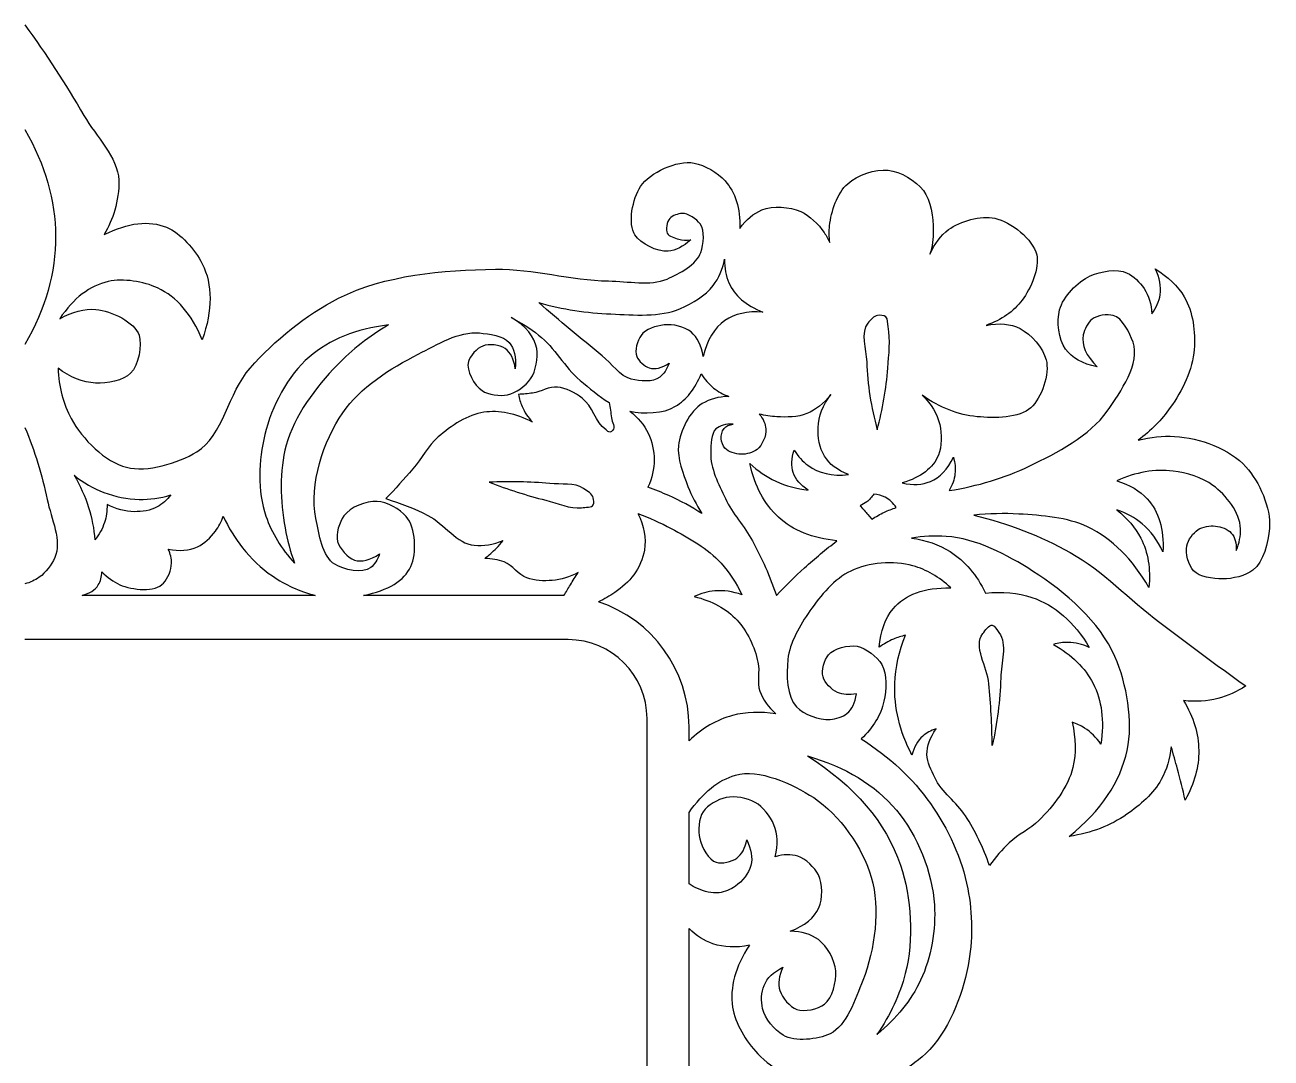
# Model space of a CAD drawing. Header units: millimetres. Extents: x -116 to 322, y -39 to 126.
# Drawn here: x -21 to 73.8, y 41.2 to 119.7 of the extents above; entities that cross this region are included whole.
import ezdxf

# ---------------------------------------------------------------- set-up
doc = ezdxf.new("R2010")
doc.units = ezdxf.units.MM
doc.linetypes.add('K5LT32770', pattern=[0])

msp = doc.modelspace()

# ---------------------------------------------------------------- linework, layer by layer
at = {"color": 30, "linetype": 'K5LT32770', "true_color": 0xff8000}
for p, q in [((1.097, 76.378), (-16.626, 76.378)), ((19.511, 76.378), (4.773, 76.378)), ((20.321, 73.011), (-20.969, 73.011)), ((26.321, 16.573), (26.321, 67.011)), ((29.511, 65.328), (29.511, 66.378)), ((29.511, 54.448), (29.511, 59.859)), ((29.511, 30.563), (29.511, 51.054))]:
    msp.add_line(p, q, dxfattribs=at)
for centre, radius, start, end in [((19.511, 66.378), 10, 87.16724, 90), ((19.511, 66.378), 10, 0, 71.8609), ((20.321, 67.011), 6, 0, 90)]:
    msp.add_arc(centre, radius, start, end, dxfattribs=at)
for points, knots in [([(-20.969, 119.742), (-19.355, 117.515), (-17.859, 115.218), (-16.481, 112.85), (-15.545, 111.242), (-13.916, 109.714), (-13.835, 107.928), (-13.802, 107.193), (-13.933, 106.38), (-14.143, 105.651), (-14.327, 105.013), (-14.594, 104.397), (-14.943, 103.805)], [0, 0, 0, 0, 1, 1, 1, 2, 2, 2, 3, 3, 3, 4, 4, 4, 4]), ([(-20.969, 111.804), (-19.424, 109.098), (-18.646, 106.391), (-18.635, 103.682), (-18.624, 100.935), (-19.402, 98.187), (-20.969, 95.436)], [0, 0, 0, 0, 1, 1, 1, 2, 2, 2, 2]), ([(29.64, 103.404), (29.069, 102.886), (28.497, 102.598), (27.924, 102.542), (27.086, 102.46), (25.834, 103.143), (25.402, 103.778), (24.83, 104.617), (25.231, 106.568), (25.822, 107.463), (26.532, 108.537), (28.589, 109.481), (29.902, 109.243), (30.703, 109.099), (31.684, 108.509), (32.251, 107.883), (33.041, 107.013), (33.412, 105.81), (33.364, 104.273)], [0, 0, 0, 0, 1, 1, 1, 2, 2, 2, 3, 3, 3, 4, 4, 4, 5, 5, 5, 6, 6, 6, 6]), ([(40.216, 103.191), (40.16, 103.624), (40.155, 104.05), (40.198, 104.471), (40.313, 105.579), (40.783, 106.961), (41.572, 107.665), (42.308, 108.322), (43.667, 108.804), (44.646, 108.695), (45.58, 108.592), (46.752, 107.906), (47.325, 107.15), (47.905, 106.384), (48.079, 105.128), (48.081, 104.11), (48.082, 103.51), (47.996, 102.908), (47.824, 102.304)], [0, 0, 0, 0, 1, 1, 1, 2, 2, 2, 3, 3, 3, 4, 4, 4, 5, 5, 5, 6, 6, 6, 6]), ([(-18.451, 93.659), (-18.393, 92.208), (-18.061, 90.926), (-17.454, 89.813), (-16.599, 88.244), (-14.867, 86.517), (-13.252, 86.11), (-11.676, 85.712), (-9.355, 86.412), (-7.911, 87.285), (-5.915, 88.491), (-5.497, 91.799), (-3.851, 93.659), (-1.984, 95.768), (0.402, 97.713), (2.879, 98.965), (6.386, 100.737), (10.805, 101.111), (14.808, 101.173), (17.655, 101.217), (20.52, 100.323), (23.39, 100.282), (24.872, 100.262), (26.541, 99.875), (27.841, 100.425), (28.799, 100.829), (30.092, 101.527), (30.415, 102.454), (30.629, 103.066), (30.725, 104.104), (30.357, 104.616), (30.085, 104.993), (29.453, 105.43), (28.972, 105.407), (28.674, 105.393), (28.248, 105.252), (28.057, 105.036), (27.834, 104.784), (27.704, 104.168), (27.859, 103.899), (27.99, 103.672), (28.418, 103.535), (28.725, 103.454), (29.014, 103.377), (29.319, 103.361), (29.64, 103.404)], [0, 0, 0, 0, 1, 1, 1, 2, 2, 2, 3, 3, 3, 4, 4, 4, 5, 5, 5, 6, 6, 6, 7, 7, 7, 8, 8, 8, 9, 9, 9, 10, 10, 10, 11, 11, 11, 12, 12, 12, 13, 13, 13, 14, 14, 14, 15, 15, 15, 15]), ([(33.364, 104.273), (33.853, 104.951), (34.414, 105.417), (35.047, 105.673), (35.901, 106.018), (37.154, 105.933), (38, 105.553), (38.686, 105.244), (39.347, 104.593), (39.786, 103.956), (39.951, 103.716), (40.095, 103.461), (40.216, 103.191)], [0, 0, 0, 0, 1, 1, 1, 2, 2, 2, 3, 3, 3, 4, 4, 4, 4]), ([(47.824, 102.304), (48.17, 103.102), (48.642, 103.727), (49.238, 104.178), (50.13, 104.853), (51.699, 105.253), (52.75, 105.044), (53.977, 104.8), (55.68, 103.422), (55.94, 102.274), (56.164, 101.286), (55.505, 99.72), (54.827, 98.812), (54.189, 97.957), (53.278, 97.319), (52.094, 96.9)], [0, 0, 0, 0, 1, 1, 1, 2, 2, 2, 3, 3, 3, 4, 4, 4, 5, 5, 5, 5]), ([(-14.943, 103.805), (-13.106, 104.719), (-11.526, 104.904), (-10.205, 104.359), (-9.132, 103.917), (-8.038, 102.66), (-7.497, 101.59), (-6.69, 99.991), (-6.69, 98.063), (-7.497, 95.806)], [0, 0, 0, 0, 1, 1, 1, 2, 2, 2, 3, 3, 3, 3]), ([(18.09, 98.629), (19.911, 98.121), (21.741, 97.835), (23.579, 97.769), (25.332, 97.706), (27.301, 97.489), (28.862, 98.184), (29.759, 98.584), (30.773, 99.148), (31.354, 99.935), (31.768, 100.495), (32.054, 101.158), (32.215, 101.923)], [0, 0, 0, 0, 1, 1, 1, 2, 2, 2, 3, 3, 3, 4, 4, 4, 4]), ([(32.215, 101.923), (32.203, 101.261), (32.312, 100.667), (32.541, 100.143), (32.974, 99.156), (33.834, 98.414), (35.123, 97.917)], [0, 0, 0, 0, 1, 1, 1, 2, 2, 2, 2]), ([(-7.497, 95.806), (-8.285, 97.747), (-9.414, 99.06), (-10.882, 99.744), (-11.952, 100.242), (-13.496, 100.49), (-14.635, 100.236), (-16.035, 99.924), (-17.266, 98.98), (-18.327, 97.406)], [0, 0, 0, 0, 1, 1, 1, 2, 2, 2, 3, 3, 3, 3]), ([(60.547, 93.754), (59.42, 93.978), (58.612, 94.424), (58.126, 95.093), (57.595, 95.824), (57.445, 97.202), (57.679, 98.082), (57.95, 99.094), (59.028, 100.223), (60.015, 100.658), (60.812, 101.008), (62.032, 101.243), (62.814, 100.881), (63.302, 100.655), (63.794, 100.167), (64.102, 99.696), (64.456, 99.155), (64.651, 98.514), (64.686, 97.772)], [0, 0, 0, 0, 1, 1, 1, 2, 2, 2, 3, 3, 3, 4, 4, 4, 5, 5, 5, 6, 6, 6, 6]), ([(64.944, 101.19), (65.918, 100.608), (66.657, 99.898), (67.159, 99.06), (67.822, 97.955), (68.014, 96.369), (67.915, 95.076), (67.797, 93.55), (66.999, 91.925), (66.094, 90.646), (65.438, 89.718), (64.625, 88.893), (63.656, 88.173)], [0, 0, 0, 0, 1, 1, 1, 2, 2, 2, 3, 3, 3, 4, 4, 4, 4]), ([(64.686, 97.772), (65.037, 98.244), (65.248, 98.73), (65.321, 99.232), (65.413, 99.861), (65.287, 100.513), (64.944, 101.19)], [0, 0, 0, 0, 1, 1, 1, 2, 2, 2, 2]), ([(28.001, 94.03), (27.834, 93.552), (27.597, 93.196), (27.289, 92.962), (26.768, 92.565), (25.777, 92.646), (25.123, 92.813), (24.264, 93.033), (23.634, 93.995), (22.897, 94.594), (21.273, 95.913), (19.671, 97.258), (18.09, 98.629)], [0, 0, 0, 0, 1, 1, 1, 2, 2, 2, 3, 3, 3, 4, 4, 4, 4]), ([(-18.327, 97.406), (-17.362, 97.949), (-16.442, 98.184), (-15.567, 98.11), (-14.394, 98.011), (-12.612, 97.137), (-12.291, 96.152), (-12.042, 95.389), (-12.339, 93.87), (-12.932, 93.267), (-13.488, 92.702), (-14.727, 92.487), (-15.602, 92.519), (-16.57, 92.555), (-17.52, 92.935), (-18.451, 93.659)], [0, 0, 0, 0, 1, 1, 1, 2, 2, 2, 3, 3, 3, 4, 4, 4, 5, 5, 5, 5]), ([(35.123, 97.917), (33.948, 97.999), (32.989, 97.781), (32.245, 97.264), (31.438, 96.705), (30.884, 95.795), (30.583, 94.534)], [0, 0, 0, 0, 1, 1, 1, 2, 2, 2, 2]), ([(43.818, 88.97), (43.346, 90.678), (43.079, 92.399), (43.016, 94.133), (42.981, 95.108), (42.52, 96.369), (43.105, 97.071), (43.295, 97.298), (43.562, 97.621), (43.847, 97.664), (44.038, 97.694), (44.335, 97.661), (44.47, 97.546), (44.634, 97.407), (44.601, 97.052), (44.648, 96.804), (44.843, 95.779), (44.695, 94.701), (44.619, 93.658), (44.503, 92.082), (44.236, 90.519), (43.818, 88.97)], [0, 0, 0, 0, 1, 1, 1, 2, 2, 2, 3, 3, 3, 4, 4, 4, 5, 5, 5, 6, 6, 6, 7, 7, 7, 7]), ([(49.282, 84.343), (51.446, 84.68), (53.472, 85.299), (55.361, 86.198), (57.522, 87.227), (59.962, 88.498), (61.303, 90.388), (62.334, 91.842), (63.825, 94.053), (63.261, 95.626), (63.006, 96.337), (62.452, 97.475), (61.749, 97.652), (61.299, 97.766), (60.539, 97.675), (60.152, 97.377), (59.824, 97.125), (59.566, 96.583), (59.483, 96.175), (59.322, 95.393), (59.677, 94.585), (60.547, 93.754)], [0, 0, 0, 0, 1, 1, 1, 2, 2, 2, 3, 3, 3, 4, 4, 4, 5, 5, 5, 6, 6, 6, 7, 7, 7, 7]), ([(6.667, 96.93), (4.203, 96.64), (2.195, 95.828), (0.642, 94.494), (-0.981, 93.099), (-2.213, 90.719), (-2.734, 88.597), (-3.208, 86.662), (-3.299, 84.288), (-2.648, 82.401), (-2.208, 81.122), (-1.481, 79.926), (-0.469, 78.812)], [0, 0, 0, 0, 1, 1, 1, 2, 2, 2, 3, 3, 3, 4, 4, 4, 4]), ([(6.667, 96.93), (5.203, 96.071), (3.907, 95.059), (2.779, 93.896), (1.121, 92.187), (-0.49, 90.024), (-1.11, 87.785), (-1.647, 85.843), (-1.565, 83.548), (-1.195, 81.504), (-1.032, 80.596), (-0.789, 79.699), (-0.469, 78.812)], [0, 0, 0, 0, 1, 1, 1, 2, 2, 2, 3, 3, 3, 4, 4, 4, 4]), ([(16.303, 93.602), (16.204, 94.335), (15.948, 94.846), (15.537, 95.135), (15.125, 95.424), (14.305, 95.519), (13.83, 95.333), (13.385, 95.158), (12.869, 94.577), (12.742, 94.146), (12.55, 93.494), (13.183, 92.346), (13.781, 91.945), (14.261, 91.623), (15.118, 91.502), (15.71, 91.623), (16.356, 91.755), (17.091, 92.292), (17.466, 92.835), (17.878, 93.433), (18.062, 94.439), (17.935, 95.135), (17.77, 96.047), (17.119, 96.838), (15.982, 97.509)], [0, 0, 0, 0, 1, 1, 1, 2, 2, 2, 3, 3, 3, 4, 4, 4, 5, 5, 5, 6, 6, 6, 7, 7, 7, 8, 8, 8, 8]), ([(15.982, 97.509), (16.73, 97.118), (17.429, 96.669), (18.081, 96.164), (19.3, 95.217), (20.044, 93.703), (21.234, 92.723), (21.92, 92.156), (22.655, 91.507), (23.434, 91.026)], [0, 0, 0, 0, 1, 1, 1, 2, 2, 2, 3, 3, 3, 3]), ([(30.583, 94.534), (30.457, 95.38), (30.151, 96.003), (29.663, 96.404), (29.167, 96.811), (28.276, 97.007), (27.615, 96.938), (27.014, 96.875), (26.202, 96.6), (25.864, 96.137), (25.578, 95.744), (25.359, 94.974), (25.538, 94.534), (25.678, 94.19), (26.126, 93.787), (26.488, 93.674), (26.926, 93.537), (27.431, 93.655), (28.001, 94.03)], [0, 0, 0, 0, 1, 1, 1, 2, 2, 2, 3, 3, 3, 4, 4, 4, 5, 5, 5, 6, 6, 6, 6]), ([(52.094, 96.9), (53.088, 97.106), (53.95, 97.025), (54.68, 96.657), (55.51, 96.239), (56.432, 95.163), (56.658, 94.287), (56.939, 93.202), (56.307, 91.373), (55.504, 90.64), (54.631, 89.843), (52.733, 89.834), (51.403, 89.96), (49.973, 90.095), (48.585, 90.638), (47.24, 91.588)], [0, 0, 0, 0, 1, 1, 1, 2, 2, 2, 3, 3, 3, 4, 4, 4, 5, 5, 5, 5]), ([(5.991, 79.531), (5.827, 79.066), (5.604, 78.72), (5.324, 78.492), (4.698, 77.984), (3.255, 78.333), (2.579, 78.74), (1.654, 79.295), (1.376, 81.047), (1.145, 82.226), (0.635, 84.821), (1.713, 88.109), (3.197, 90.263), (4.496, 92.149), (6.798, 93.644), (8.934, 94.714), (10.381, 95.44), (12.025, 96.484), (13.583, 96.322), (14.331, 96.244), (15.388, 96.126), (15.834, 95.605), (16.221, 95.151), (16.378, 94.483), (16.303, 93.602)], [0, 0, 0, 0, 1, 1, 1, 2, 2, 2, 3, 3, 3, 4, 4, 4, 5, 5, 5, 6, 6, 6, 7, 7, 7, 8, 8, 8, 8]), ([(25.005, 90.373), (26.093, 90.17), (27.535, 90.164), (28.495, 90.751), (28.891, 90.993), (29.273, 91.347), (29.58, 91.713), (29.947, 92.15), (30.193, 92.691), (30.445, 93.217)], [0, 0, 0, 0, 1, 1, 1, 2, 2, 2, 3, 3, 3, 3]), ([(30.445, 93.217), (30.703, 92.791), (31.015, 92.431), (31.381, 92.139), (31.719, 91.87), (32.102, 91.659), (32.532, 91.504)], [0, 0, 0, 0, 1, 1, 1, 2, 2, 2, 2]), ([(23.434, 91.026), (23.506, 90.646), (23.567, 90.265), (23.617, 89.882), (23.658, 89.564), (23.921, 89.132), (23.717, 88.924), (23.662, 88.868), (23.574, 88.789), (23.502, 88.781), (23.403, 88.769), (23.299, 88.901), (23.201, 88.967), (22.373, 89.524), (22.174, 90.801), (21.384, 91.371), (20.845, 91.76), (20.155, 92.161), (19.509, 92.215), (18.899, 92.266), (18.26, 91.85), (17.62, 91.757), (17.266, 91.705), (16.908, 91.672), (16.547, 91.657)], [0, 0, 0, 0, 1, 1, 1, 2, 2, 2, 3, 3, 3, 4, 4, 4, 5, 5, 5, 6, 6, 6, 7, 7, 7, 8, 8, 8, 8]), ([(16.547, 91.657), (16.603, 91.336), (16.694, 91.03), (16.819, 90.741), (17.008, 90.304), (17.275, 89.903), (17.62, 89.539)], [0, 0, 0, 0, 1, 1, 1, 2, 2, 2, 2]), ([(32.532, 91.504), (31.743, 91.475), (31.073, 91.293), (30.521, 90.957), (29.552, 90.368), (28.85, 88.899), (28.716, 87.767), (28.599, 86.78), (29.048, 85.636), (29.433, 84.651), (29.711, 83.939), (30.066, 83.255), (30.497, 82.599)], [0, 0, 0, 0, 1, 1, 1, 2, 2, 2, 3, 3, 3, 4, 4, 4, 4]), ([(40.297, 91.655), (39.769, 90.964), (39.156, 90.478), (38.46, 90.196), (37.779, 89.92), (36.934, 89.91), (36.176, 89.955), (35.734, 89.981), (35.293, 90.05), (34.854, 90.161)], [0, 0, 0, 0, 1, 1, 1, 2, 2, 2, 3, 3, 3, 3]), ([(41.637, 85.559), (40.797, 85.883), (40.185, 86.353), (39.799, 86.967), (39.431, 87.555), (39.287, 88.424), (39.319, 89.131), (39.358, 89.994), (39.684, 90.836), (40.297, 91.655)], [0, 0, 0, 0, 1, 1, 1, 2, 2, 2, 3, 3, 3, 3]), ([(47.24, 91.588), (47.932, 90.914), (48.374, 90.177), (48.566, 89.376), (48.741, 88.646), (48.739, 87.686), (48.467, 87.027), (48.068, 86.058), (47.153, 85.357), (45.722, 84.925)], [0, 0, 0, 0, 1, 1, 1, 2, 2, 2, 3, 3, 3, 3]), ([(17.62, 89.539), (16.323, 90.21), (15.087, 90.463), (13.914, 90.297), (12.692, 90.125), (11.416, 89.273), (10.451, 88.423), (9.689, 87.752), (9.19, 86.778), (8.519, 85.99), (7.858, 85.214), (7.171, 84.46), (6.458, 83.729)], [0, 0, 0, 0, 1, 1, 1, 2, 2, 2, 3, 3, 3, 4, 4, 4, 4]), ([(25.005, 90.373), (25.631, 89.895), (26.099, 89.338), (26.409, 88.703), (26.702, 88.1), (26.861, 87.356), (26.862, 86.683), (26.863, 85.989), (26.705, 85.295), (26.388, 84.602)], [0, 0, 0, 0, 1, 1, 1, 2, 2, 2, 3, 3, 3, 3]), ([(34.854, 90.161), (35.158, 89.784), (35.324, 89.406), (35.352, 89.028), (35.39, 88.508), (35.088, 87.78), (34.682, 87.465), (34.378, 87.23), (33.864, 87.091), (33.463, 87.104), (33.051, 87.118), (32.498, 87.258), (32.243, 87.568), (32.094, 87.75), (31.969, 88.033), (31.951, 88.272), (31.933, 88.53), (32.012, 88.873), (32.175, 89.062), (32.328, 89.24), (32.56, 89.353), (32.871, 89.399)], [0, 0, 0, 0, 1, 1, 1, 2, 2, 2, 3, 3, 3, 4, 4, 4, 5, 5, 5, 6, 6, 6, 7, 7, 7, 7]), ([(-20.969, 89.143), (-20.224, 87.354), (-19.66, 85.526), (-19.276, 83.659), (-18.977, 82.21), (-18.12, 80.501), (-18.706, 79.243), (-18.956, 78.706), (-19.376, 78.102), (-19.881, 77.748), (-20.199, 77.524), (-20.561, 77.358), (-20.969, 77.249)], [0, 0, 0, 0, 1, 1, 1, 2, 2, 2, 3, 3, 3, 4, 4, 4, 4]), ([(32.871, 89.399), (32.29, 89.411), (31.853, 89.288), (31.56, 89.028), (31.163, 88.677), (31.189, 87.82), (31.164, 87.223), (31.115, 86.041), (31.766, 84.833), (32.277, 83.736), (32.809, 82.594), (33.724, 81.635), (34.33, 80.522), (35.051, 79.196), (35.661, 77.812), (36.16, 76.367)], [0, 0, 0, 0, 1, 1, 1, 2, 2, 2, 3, 3, 3, 4, 4, 4, 5, 5, 5, 5]), ([(63.656, 88.173), (64.599, 88.418), (65.521, 88.515), (66.42, 88.465), (68.329, 88.358), (70.637, 87.495), (71.847, 86.146), (72.873, 85.003), (73.755, 83.029), (73.633, 81.475), (73.55, 80.415), (73.193, 78.922), (72.379, 78.298), (71.804, 77.858), (70.835, 77.625), (70.061, 77.629), (69.329, 77.632), (68.309, 77.757), (67.863, 78.247), (67.477, 78.67), (67.206, 79.573), (67.348, 80.153), (67.455, 80.591), (67.815, 81.126), (68.206, 81.372), (68.561, 81.595), (69.103, 81.694), (69.529, 81.647), (69.943, 81.601), (70.467, 81.411), (70.731, 81.115), (71.01, 80.801), (71.136, 80.355), (71.109, 79.775)], [0, 0, 0, 0, 1, 1, 1, 2, 2, 2, 3, 3, 3, 4, 4, 4, 5, 5, 5, 6, 6, 6, 7, 7, 7, 8, 8, 8, 9, 9, 9, 10, 10, 10, 11, 11, 11, 11]), ([(38.58, 84.374), (37.986, 84.748), (37.603, 85.195), (37.43, 85.713), (37.263, 86.213), (37.291, 86.78), (37.515, 87.414)], [0, 0, 0, 0, 1, 1, 1, 2, 2, 2, 2]), ([(37.515, 87.414), (37.807, 86.942), (38.15, 86.558), (38.546, 86.263), (39.357, 85.657), (40.388, 85.422), (41.637, 85.559)], [0, 0, 0, 0, 1, 1, 1, 2, 2, 2, 2]), ([(40.759, 80.522), (38.903, 80.71), (37.42, 81.312), (36.308, 82.327), (35.238, 83.304), (34.512, 84.664), (34.132, 86.407)], [0, 0, 0, 0, 1, 1, 1, 2, 2, 2, 2]), ([(34.132, 86.407), (34.738, 85.845), (35.396, 85.396), (36.107, 85.061), (36.871, 84.701), (37.695, 84.472), (38.58, 84.374)], [0, 0, 0, 0, 1, 1, 1, 2, 2, 2, 2]), ([(45.722, 84.925), (46.535, 84.74), (47.247, 84.775), (47.857, 85.03), (48.585, 85.335), (49.169, 85.953), (49.608, 86.885)], [0, 0, 0, 0, 1, 1, 1, 2, 2, 2, 2]), ([(49.608, 86.885), (49.736, 86.45), (49.776, 86.027), (49.728, 85.614), (49.678, 85.178), (49.529, 84.755), (49.282, 84.343)], [0, 0, 0, 0, 1, 1, 1, 2, 2, 2, 2]), ([(-17.231, 85.502), (-16.764, 84.721), (-16.397, 83.908), (-16.132, 83.064), (-15.882, 82.268), (-15.722, 81.443), (-15.651, 80.591)], [0, 0, 0, 0, 1, 1, 1, 2, 2, 2, 2]), ([(-17.231, 85.502), (-16.524, 84.937), (-15.769, 84.502), (-14.964, 84.197), (-14.124, 83.878), (-13.183, 83.68), (-12.285, 83.665), (-11.487, 83.651), (-10.686, 83.765), (-9.881, 84.008)], [0, 0, 0, 0, 1, 1, 1, 2, 2, 2, 3, 3, 3, 3]), ([(71.109, 79.775), (71.342, 80.354), (71.451, 80.909), (71.435, 81.441), (71.398, 82.665), (70.328, 84.002), (69.34, 84.738), (68.524, 85.346), (67.333, 85.691), (66.3, 85.82), (64.911, 85.993), (63.486, 85.747), (62.024, 85.082)], [0, 0, 0, 0, 1, 1, 1, 2, 2, 2, 3, 3, 3, 4, 4, 4, 4]), ([(14.323, 84.972), (15.866, 85.058), (17.399, 85.025), (18.922, 84.873), (19.783, 84.787), (20.805, 84.968), (21.494, 84.502), (21.768, 84.317), (22.153, 84.094), (22.236, 83.785), (22.278, 83.63), (22.297, 83.391), (22.236, 83.266), (22.129, 83.044), (21.643, 83.083), (21.346, 83.043), (20.445, 82.921), (19.523, 83.388), (18.626, 83.612), (17.168, 83.975), (15.733, 84.429), (14.323, 84.972)], [0, 0, 0, 0, 1, 1, 1, 2, 2, 2, 3, 3, 3, 4, 4, 4, 5, 5, 5, 6, 6, 6, 7, 7, 7, 7]), ([(30.497, 82.599), (29.684, 83.112), (28.843, 83.565), (27.974, 83.959), (27.455, 84.194), (26.927, 84.409), (26.388, 84.602)], [0, 0, 0, 0, 1, 1, 1, 2, 2, 2, 2]), ([(62.024, 85.082), (63, 84.782), (63.773, 84.324), (64.343, 83.708), (65.228, 82.75), (65.623, 81.411), (65.528, 79.689)], [0, 0, 0, 0, 1, 1, 1, 2, 2, 2, 2]), ([(-9.881, 84.008), (-10.179, 83.613), (-10.522, 83.309), (-10.912, 83.098), (-11.413, 82.825), (-12.071, 82.735), (-12.646, 82.737), (-13.343, 82.74), (-14.036, 82.923), (-14.724, 83.287)], [0, 0, 0, 0, 1, 1, 1, 2, 2, 2, 3, 3, 3, 3]), ([(4.773, 76.378), (6.668, 76.759), (7.867, 77.489), (8.369, 78.569), (8.826, 79.551), (8.747, 81.525), (8.013, 82.38), (7.537, 82.935), (6.552, 83.476), (5.805, 83.519), (4.976, 83.567), (3.758, 83.088), (3.277, 82.415), (2.928, 81.927), (2.648, 81.039), (2.801, 80.471), (2.947, 79.929), (3.566, 79.224), (4.087, 79.061), (4.624, 78.893), (5.258, 79.05), (5.991, 79.531)], [0, 0, 0, 0, 1, 1, 1, 2, 2, 2, 3, 3, 3, 4, 4, 4, 5, 5, 5, 6, 6, 6, 7, 7, 7, 7]), ([(6.458, 83.729), (7.573, 83.394), (8.641, 82.97), (9.664, 82.455), (10.906, 81.83), (11.876, 80.297), (13.184, 80.18), (13.881, 80.117), (14.615, 80.236), (15.388, 80.538)], [0, 0, 0, 0, 1, 1, 1, 2, 2, 2, 3, 3, 3, 3]), ([(43.557, 84.081), (43.409, 83.845), (43.23, 83.645), (43.021, 83.484), (42.871, 83.368), (42.707, 83.272), (42.526, 83.195)], [0, 0, 0, 0, 1, 1, 1, 2, 2, 2, 2]), ([(45.267, 83.051), (45.034, 83.399), (44.753, 83.66), (44.422, 83.834), (44.164, 83.97), (43.875, 84.052), (43.557, 84.081)], [0, 0, 0, 0, 1, 1, 1, 2, 2, 2, 2]), ([(-14.724, 83.287), (-14.715, 82.802), (-14.781, 82.343), (-14.923, 81.91), (-15.077, 81.44), (-15.32, 81), (-15.651, 80.591)], [0, 0, 0, 0, 1, 1, 1, 2, 2, 2, 2]), ([(25.625, 82.603), (26.101, 81.64), (26.266, 80.712), (26.12, 79.821), (26.014, 79.177), (25.702, 78.488), (25.316, 77.945), (24.945, 77.422), (24.401, 76.983), (23.874, 76.606), (23.483, 76.326), (23.067, 76.085), (22.625, 75.881)], [0, 0, 0, 0, 1, 1, 1, 2, 2, 2, 3, 3, 3, 4, 4, 4, 4]), ([(25.625, 82.603), (26.497, 82.277), (27.338, 81.896), (28.147, 81.461), (29.504, 80.733), (30.944, 79.949), (31.956, 78.815), (32.582, 78.113), (33.11, 77.313), (33.538, 76.417)], [0, 0, 0, 0, 1, 1, 1, 2, 2, 2, 3, 3, 3, 3]), ([(43.412, 82.165), (43.716, 82.369), (44.032, 82.547), (44.36, 82.701), (44.653, 82.838), (44.955, 82.954), (45.267, 83.051)], [0, 0, 0, 0, 1, 1, 1, 2, 2, 2, 2]), ([(64.463, 76.976), (63.239, 79.135), (61.688, 80.669), (59.809, 81.578), (58.284, 82.316), (56.347, 82.456), (54.588, 82.557), (53.451, 82.623), (52.306, 82.594), (51.154, 82.471)], [0, 0, 0, 0, 1, 1, 1, 2, 2, 2, 3, 3, 3, 3]), ([(51.154, 82.471), (53.78, 81.847), (56.224, 80.902), (58.487, 79.638), (60.973, 78.249), (62.995, 76.055), (65.287, 74.314), (67.445, 72.676), (69.626, 71.067), (71.83, 69.489)], [0, 0, 0, 0, 1, 1, 1, 2, 2, 2, 3, 3, 3, 3]), ([(65.528, 79.689), (65.137, 80.555), (64.61, 81.265), (63.948, 81.819), (63.404, 82.273), (62.768, 82.622), (62.041, 82.866)], [0, 0, 0, 0, 1, 1, 1, 2, 2, 2, 2]), ([(62.041, 82.866), (62.833, 82.244), (63.434, 81.535), (63.845, 80.737), (64.406, 79.647), (64.612, 78.394), (64.463, 76.976)], [0, 0, 0, 0, 1, 1, 1, 2, 2, 2, 2]), ([(-10.073, 79.889), (-9.232, 79.715), (-8.49, 79.777), (-7.847, 80.074), (-7.33, 80.313), (-6.837, 80.776), (-6.487, 81.249), (-6.234, 81.591), (-6.034, 81.976), (-5.889, 82.403)], [0, 0, 0, 0, 1, 1, 1, 2, 2, 2, 3, 3, 3, 3]), ([(-5.889, 82.403), (-5.494, 81.524), (-5.007, 80.721), (-4.426, 79.992), (-3.784, 79.186), (-3.004, 78.43), (-2.159, 77.849), (-1.191, 77.183), (-0.106, 76.693), (1.097, 76.378)], [0, 0, 0, 0, 1, 1, 1, 2, 2, 2, 3, 3, 3, 3]), ([(13.982, 79.182), (14.296, 79.424), (14.591, 79.685), (14.868, 79.965), (15.049, 80.148), (15.223, 80.339), (15.388, 80.538)], [0, 0, 0, 0, 1, 1, 1, 2, 2, 2, 2]), ([(36.16, 76.367), (36.84, 77.099), (37.549, 77.799), (38.286, 78.469), (39.078, 79.189), (39.902, 79.873), (40.759, 80.522)], [0, 0, 0, 0, 1, 1, 1, 2, 2, 2, 2]), ([(58.418, 58.052), (60.827, 60.01), (62.293, 62.191), (62.814, 64.594), (63.29, 66.785), (62.795, 69.633), (61.887, 71.721), (60.746, 74.344), (58.11, 76.646), (55.627, 78.227), (53.681, 79.466), (51.369, 80.704), (49.059, 80.86), (48.193, 80.918), (47.311, 80.875), (46.411, 80.731)], [0, 0, 0, 0, 1, 1, 1, 2, 2, 2, 3, 3, 3, 4, 4, 4, 5, 5, 5, 5]), ([(46.411, 80.731), (47.526, 80.581), (48.509, 80.237), (49.359, 79.701), (50.49, 78.988), (51.387, 77.933), (52.05, 76.538)], [0, 0, 0, 0, 1, 1, 1, 2, 2, 2, 2]), ([(-15.121, 78.178), (-14.704, 77.731), (-14.25, 77.402), (-13.761, 77.189), (-12.79, 76.767), (-11.063, 76.602), (-10.423, 77.313), (-10.113, 77.657), (-9.834, 78.301), (-9.825, 78.817), (-9.82, 79.168), (-9.902, 79.525), (-10.073, 79.889)], [0, 0, 0, 0, 1, 1, 1, 2, 2, 2, 3, 3, 3, 4, 4, 4, 4]), ([(21.092, 78.11), (20.446, 77.775), (19.786, 77.576), (19.113, 77.513), (18.48, 77.454), (17.766, 77.485), (17.176, 77.698), (16.541, 77.928), (16.105, 78.672), (15.466, 78.914), (15.007, 79.088), (14.512, 79.177), (13.982, 79.182)], [0, 0, 0, 0, 1, 1, 1, 2, 2, 2, 3, 3, 3, 4, 4, 4, 4]), ([(49.416, 76.953), (48.513, 77.781), (47.55, 78.339), (46.526, 78.628), (45.073, 79.037), (43.146, 78.867), (41.803, 78.227), (40.574, 77.641), (39.507, 76.363), (38.698, 75.193), (37.942, 74.101), (37.16, 72.783), (37.023, 71.501), (36.901, 70.346), (36.936, 68.666), (37.682, 67.909), (38.24, 67.342), (39.385, 66.855), (40.243, 66.95), (40.667, 66.997), (41.196, 67.13), (41.517, 67.394), (41.913, 67.719), (42.152, 68.219), (42.232, 68.896)], [0, 0, 0, 0, 1, 1, 1, 2, 2, 2, 3, 3, 3, 4, 4, 4, 5, 5, 5, 6, 6, 6, 7, 7, 7, 8, 8, 8, 8]), ([(-16.626, 76.378), (-16.046, 76.519), (-15.634, 76.783), (-15.389, 77.169), (-15.215, 77.443), (-15.126, 77.78), (-15.121, 78.178)], [0, 0, 0, 0, 1, 1, 1, 2, 2, 2, 2]), ([(20.005, 76.366), (20.164, 76.641), (20.327, 76.913), (20.494, 77.183), (20.688, 77.496), (20.887, 77.805), (21.092, 78.11)], [0, 0, 0, 0, 1, 1, 1, 2, 2, 2, 2]), ([(33.538, 76.417), (32.836, 76.675), (32.144, 76.773), (31.461, 76.713), (30.936, 76.667), (30.417, 76.527), (29.903, 76.293)], [0, 0, 0, 0, 1, 1, 1, 2, 2, 2, 2]), ([(43.964, 72.431), (44.07, 73.651), (44.423, 74.624), (45.023, 75.35), (45.927, 76.444), (47.391, 76.978), (49.416, 76.953)], [0, 0, 0, 0, 1, 1, 1, 2, 2, 2, 2]), ([(29.903, 76.293), (31.265, 75.953), (32.353, 75.352), (33.167, 74.488), (33.945, 73.663), (34.499, 72.436), (34.75, 71.298), (34.906, 70.593), (34.659, 69.764), (34.898, 69.097), (35.128, 68.458), (35.532, 67.881), (36.11, 67.366)], [0, 0, 0, 0, 1, 1, 1, 2, 2, 2, 3, 3, 3, 4, 4, 4, 4]), ([(52.05, 76.538), (53.331, 76.687), (54.505, 76.582), (55.57, 76.223), (57.316, 75.636), (58.771, 74.367), (59.935, 72.417)], [0, 0, 0, 0, 1, 1, 1, 2, 2, 2, 2]), ([(52.56, 64.962), (52.94, 66.664), (53.153, 68.374), (53.201, 70.09), (53.233, 71.241), (53.723, 72.648), (53.073, 73.551), (52.931, 73.748), (52.739, 74.076), (52.56, 74.107), (52.331, 74.146), (52.019, 73.701), (51.833, 73.466), (51.101, 72.535), (52.186, 70.934), (52.304, 69.663), (52.448, 68.101), (52.533, 66.534), (52.56, 64.962)], [0, 0, 0, 0, 1, 1, 1, 2, 2, 2, 3, 3, 3, 4, 4, 4, 5, 5, 5, 6, 6, 6, 6]), ([(45.968, 73.347), (45.651, 73.272), (45.346, 73.172), (45.052, 73.046), (44.67, 72.884), (44.308, 72.679), (43.964, 72.431)], [0, 0, 0, 0, 1, 1, 1, 2, 2, 2, 2]), ([(46.454, 64.231), (45.517, 66.045), (45.083, 67.862), (45.152, 69.683), (45.198, 70.903), (45.47, 72.124), (45.968, 73.347)], [0, 0, 0, 0, 1, 1, 1, 2, 2, 2, 2]), ([(42.232, 68.896), (41.684, 68.781), (41.207, 68.814), (40.801, 68.996), (40.343, 69.202), (39.826, 69.726), (39.699, 70.184), (39.565, 70.672), (39.798, 71.471), (40.114, 71.859), (40.531, 72.368), (41.623, 72.616), (42.29, 72.503), (42.976, 72.386), (43.804, 71.72), (44.164, 71.114), (44.596, 70.389), (44.512, 69.194), (44.322, 68.324), (44.095, 67.284), (43.523, 66.33), (42.605, 65.462)], [0, 0, 0, 0, 1, 1, 1, 2, 2, 2, 3, 3, 3, 4, 4, 4, 5, 5, 5, 6, 6, 6, 7, 7, 7, 7]), ([(59.935, 72.417), (59.402, 72.67), (58.863, 72.798), (58.318, 72.803), (57.953, 72.806), (57.586, 72.754), (57.216, 72.646)], [0, 0, 0, 0, 1, 1, 1, 2, 2, 2, 2]), ([(57.216, 72.646), (58.61, 71.852), (59.612, 70.865), (60.221, 69.683), (60.892, 68.383), (61.088, 66.847), (60.808, 65.075)], [0, 0, 0, 0, 1, 1, 1, 2, 2, 2, 2]), ([(71.83, 69.489), (71.157, 69.05), (70.453, 68.735), (69.718, 68.544), (68.887, 68.328), (68.017, 68.271), (67.107, 68.372)], [0, 0, 0, 0, 1, 1, 1, 2, 2, 2, 2]), ([(67.107, 68.372), (67.857, 67.118), (68.241, 65.859), (68.258, 64.594), (68.275, 63.34), (67.931, 62.081), (67.228, 60.816)], [0, 0, 0, 0, 1, 1, 1, 2, 2, 2, 2]), ([(36.11, 67.366), (34.939, 67.553), (33.843, 67.512), (32.821, 67.242), (31.614, 66.923), (30.51, 66.285), (29.511, 65.328)], [0, 0, 0, 0, 1, 1, 1, 2, 2, 2, 2]), ([(58.633, 66.735), (58.918, 65.515), (58.937, 64.37), (58.69, 63.301), (58.345, 61.808), (57.221, 60.371), (56.1, 59.265), (55.44, 58.615), (54.53, 58.207), (53.853, 57.562), (53.305, 57.04), (52.804, 56.468), (52.35, 55.845)], [0, 0, 0, 0, 1, 1, 1, 2, 2, 2, 3, 3, 3, 4, 4, 4, 4]), ([(60.808, 65.075), (60.467, 65.581), (60.057, 65.986), (59.577, 66.292), (59.288, 66.476), (58.973, 66.624), (58.633, 66.735)], [0, 0, 0, 0, 1, 1, 1, 2, 2, 2, 2]), ([(42.605, 65.462), (44.752, 64.106), (46.502, 62.47), (47.857, 60.553), (49.19, 58.665), (50.271, 56.34), (50.704, 54.07), (51.062, 52.197), (51.092, 50.089), (50.723, 48.226), (50.255, 45.863), (49.207, 43.155), (47.509, 41.549), (46.116, 40.233), (44.303, 39.333), (42.068, 38.849)], [0, 0, 0, 0, 1, 1, 1, 2, 2, 2, 3, 3, 3, 4, 4, 4, 5, 5, 5, 5]), ([(48.286, 66.22), (47.893, 66.099), (47.559, 65.918), (47.284, 65.676), (46.882, 65.323), (46.605, 64.841), (46.454, 64.231)], [0, 0, 0, 0, 1, 1, 1, 2, 2, 2, 2]), ([(52.35, 55.845), (51.88, 57.193), (51.27, 58.453), (50.518, 59.623), (49.852, 60.661), (48.708, 61.42), (48.186, 62.528), (47.928, 63.076), (47.606, 63.693), (47.599, 64.274), (47.591, 64.924), (47.82, 65.573), (48.286, 66.22)], [0, 0, 0, 0, 1, 1, 1, 2, 2, 2, 3, 3, 3, 4, 4, 4, 4]), ([(66.163, 64.869), (66.058, 63.952), (65.806, 63.122), (65.407, 62.379), (64.837, 61.319), (63.794, 60.423), (62.797, 59.734), (61.539, 58.865), (60.079, 58.305), (58.418, 58.052)], [0, 0, 0, 0, 1, 1, 1, 2, 2, 2, 3, 3, 3, 3]), ([(67.228, 60.816), (67.048, 61.604), (66.853, 62.389), (66.644, 63.169), (66.491, 63.738), (66.331, 64.305), (66.163, 64.869)], [0, 0, 0, 0, 1, 1, 1, 2, 2, 2, 2]), ([(38.505, 64.171), (41.403, 63.341), (43.66, 61.967), (45.273, 60.048), (46.853, 58.17), (48.018, 55.331), (48.165, 52.849), (48.276, 50.987), (47.922, 48.825), (47.119, 47.126), (46.388, 45.579), (45.281, 44.205), (43.796, 43.003)], [0, 0, 0, 0, 1, 1, 1, 2, 2, 2, 3, 3, 3, 4, 4, 4, 4]), ([(38.505, 64.171), (42.114, 61.894), (44.473, 59.125), (45.581, 55.864), (46.419, 53.397), (46.623, 50.209), (45.95, 47.618), (45.535, 46.02), (44.817, 44.481), (43.796, 43.003)], [0, 0, 0, 0, 1, 1, 1, 2, 2, 2, 3, 3, 3, 3]), ([(29.511, 59.859), (30.57, 61.386), (31.746, 62.336), (33.039, 62.707), (34.803, 63.214), (37.354, 62.067), (38.986, 60.998), (40.957, 59.708), (42.716, 57.189), (43.366, 54.945), (44.049, 52.584), (43.659, 49.486), (42.725, 47.11), (42.159, 45.671), (41.496, 43.657), (40.232, 43.051), (39.287, 42.597), (37.59, 42.412), (36.671, 42.944), (36.01, 43.327), (35.285, 44.192), (35.104, 44.974), (34.981, 45.507), (34.997, 46.219), (35.211, 46.719), (35.455, 47.287), (35.93, 47.75), (36.636, 48.107)], [0, 0, 0, 0, 1, 1, 1, 2, 2, 2, 3, 3, 3, 4, 4, 4, 5, 5, 5, 6, 6, 6, 7, 7, 7, 8, 8, 8, 9, 9, 9, 9]), ([(36.066, 56.511), (36.281, 57.416), (36.246, 58.223), (35.959, 58.933), (35.696, 59.584), (35.138, 60.298), (34.535, 60.642), (33.928, 60.988), (33.01, 61.145), (32.327, 60.998), (31.701, 60.864), (30.916, 60.445), (30.582, 59.93), (30.243, 59.406), (30.181, 58.494), (30.333, 57.865), (30.491, 57.207), (30.994, 56.252), (31.579, 56.084), (32.009, 55.96), (32.759, 56.115), (33.146, 56.405), (33.527, 56.69), (33.776, 57.153), (33.894, 57.793)], [0, 0, 0, 0, 1, 1, 1, 2, 2, 2, 3, 3, 3, 4, 4, 4, 5, 5, 5, 6, 6, 6, 7, 7, 7, 8, 8, 8, 8]), ([(33.894, 57.793), (34.254, 57.078), (34.361, 56.425), (34.214, 55.835), (34.069, 55.252), (33.558, 54.624), (33.039, 54.268), (32.683, 54.024), (32.219, 53.823), (31.793, 53.769), (31.263, 53.702), (30.651, 53.875), (30.155, 54.09), (29.93, 54.187), (29.715, 54.307), (29.511, 54.448)], [0, 0, 0, 0, 1, 1, 1, 2, 2, 2, 3, 3, 3, 4, 4, 4, 5, 5, 5, 5]), ([(37.205, 50.849), (38.32, 51.261), (39.044, 51.855), (39.377, 52.63), (39.673, 53.318), (39.68, 54.439), (39.342, 55.123), (39.055, 55.703), (38.399, 56.343), (37.775, 56.547), (37.271, 56.712), (36.702, 56.7), (36.066, 56.511)], [0, 0, 0, 0, 1, 1, 1, 2, 2, 2, 3, 3, 3, 4, 4, 4, 4]), ([(34.107, 49.781), (33.085, 49.57), (32.159, 49.606), (31.33, 49.888), (30.661, 50.116), (30.054, 50.504), (29.511, 51.054)], [0, 0, 0, 0, 1, 1, 1, 2, 2, 2, 2]), ([(36.636, 48.107), (36.337, 47.442), (36.265, 46.848), (36.422, 46.327), (36.589, 45.77), (37.182, 45.098), (37.704, 44.903), (38.286, 44.685), (39.314, 44.922), (39.805, 45.294), (40.417, 45.76), (40.728, 47.011), (40.659, 47.823), (40.589, 48.651), (40.018, 49.707), (39.342, 50.208), (38.788, 50.619), (38.076, 50.833), (37.205, 50.849)], [0, 0, 0, 0, 1, 1, 1, 2, 2, 2, 3, 3, 3, 4, 4, 4, 5, 5, 5, 6, 6, 6, 6]), ([(34.107, 49.781), (33.025, 48.139), (32.598, 46.572), (32.825, 45.081), (33.014, 43.842), (33.834, 42.468), (34.748, 41.52), (35.336, 40.911), (36.036, 40.4), (36.849, 39.988)], [0, 0, 0, 0, 1, 1, 1, 2, 2, 2, 3, 3, 3, 3])]:
    msp.add_open_spline(points, degree=3, knots=knots, dxfattribs=at)
msp.add_open_spline([(42.526, 83.195), (43.117, 82.508), (42.822, 82.852), (43.412, 82.165)], degree=3, dxfattribs=at)

doc.saveas('drawing.dxf')
